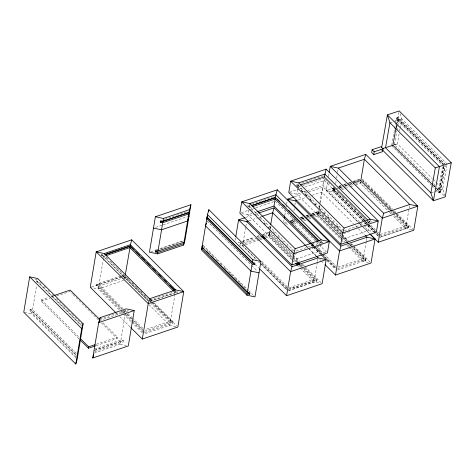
<?xml version="1.0" encoding="UTF-8"?>
<svg xmlns="http://www.w3.org/2000/svg" width="475" height="475" viewBox="0 0 475 475"><rect width="100%" height="100%" fill="white"/><g stroke="black" fill="none" stroke-linecap="round" stroke-linejoin="round"><path stroke-width="0.36" stroke-dasharray="2.38 1.78" d="M76.178 356.79L29.771 310.591L30.008 309.178L32.526 309.712L76.332 353.317M76.148 358.085L31.819 313.963L32.294 311.131L29.771 310.591M32.526 309.712L36.539 285.742M37.026 282.833L37.27 281.384L35.376 280.98M79.01 338.847L41.212 301.227L41.45 299.808L48.456 297.439M105.159 255.942L103.788 256.405L101.264 255.871L101.502 254.458L104.025 254.992M123.031 308.613L99.043 284.739L103.419 258.584M103.544 257.86L103.788 256.405L148.111 300.533M124.628 278.748L125.305 275.791L122.538 276.729M96.164 345.646L117.177 338.527L117.414 337.108L102.719 322.478M94.181 353.073L120.234 344.25L120.709 341.412L123.233 341.947L123.464 340.533L120.947 339.999L94.893 348.822M120.947 339.999L125.442 313.12M150.415 302.765L170.234 322.495L169.759 325.327L144.388 333.919M174.966 294.197L170.472 321.076L145.101 329.668M150.076 299.921L175.447 291.329L177.971 291.864L177.733 293.283L175.21 292.748L150.528 301.108M235.172 240.291L235.659 237.369M240.582 242.28L240.344 243.699L255.989 259.267M242.862 244.233L242.63 245.646L256.708 259.665M243.218 242.107L245.712 227.234M245.83 226.527L246.656 221.57M248.757 209.932L247.932 214.89L293.301 260.057M249.589 204.98L249.351 206.393L294.726 251.554M292.101 256.832L269.159 233.991L269.628 231.159M270.103 228.327L270.578 225.494M270.459 229.716L268.684 236.823L265.941 237.755M270.578 228.986L271.065 226.07M283.712 221.807L284.074 219.616M284.81 215.24L285.54 210.858M286.152 207.213L286.52 205.022M286.639 204.292L287.494 199.185M292.719 217.894L292.006 222.146L311.826 241.87M293.906 210.811L294.257 208.685M294.85 205.147L295.563 200.895M297.665 189.264L296.833 194.222L341.685 238.866M343.627 230.886L298.258 185.725L298.496 184.306M318.535 210.484L318.06 213.322L346.222 241.353M319.01 207.652L319.723 203.407M319.841 202.694L321.617 192.072L323.024 187.156L358.239 222.205M311.41 214.463L318.416 212.088L318.179 213.507L312.574 215.407M319.485 208.317L320.215 203.935M320.34 203.205L323.024 187.156L309.094 191.87M324.532 179.063L322.893 185.398L307.806 190.505M327.691 181.717L326.224 190.475L359.338 223.428M328.546 176.611L329.032 173.69M317.371 262.158L314.527 279.152L289.156 287.743M317.49 261.446L318.084 257.907M321.017 241.318L320.779 242.731L295.408 251.322M335.712 183.683L336.187 180.85M336.662 178.018L337.493 173.06M337.612 172.354L338.319 168.102M355.781 183.57L360.584 181.943L360.347 183.362L389.031 211.909M368.339 262.455L362.959 261.315L363.197 259.896L350.158 246.923M338.063 267.075L363.434 258.483L366.278 241.484M366.397 240.777L366.991 237.233M369.212 224.895L368.262 230.559L342.891 239.151M344.316 230.654L369.687 222.062L370.037 219.937M394.482 215.686L405.953 227.103L405.715 228.523L379.662 237.346M380.137 234.513L406.19 225.69L409.034 208.691M409.153 207.985L409.747 204.44M391.756 144.964L395.711 122.467M395.835 121.742L396.524 117.83L398.003 117.343L444.933 164.053M396.061 127.431L396.435 125.287M396.56 124.575L397.314 120.288L396.524 117.83L443.977 165.062M396.168 127.781L396.619 125.192M396.75 124.48L398.003 117.343L398.792 119.795L444.167 164.962M396.287 127.644L396.667 125.465M397.177 122.568L398.964 112.409M423.605 173.874L394.398 144.804L396.785 131.225M396.91 130.512L397.664 126.225M397.789 125.513L398.792 119.795L401.749 118.821L447.123 163.982M399.113 133.819L397.355 143.824L432.298 178.606M399.617 130.963L399.992 128.82M400.116 128.107L401.749 118.821L400.063 113.578M442.433 166.879L438.288 190.451L439.084 192.909L440.562 192.422L445.206 166.001M443.466 166.588L438.876 192.702L440.355 192.215L445.069 165.377M443.727 166.493L439.084 192.909L436.246 190.089M443.911 166.387L439.767 189.964L440.562 192.422L436.151 188.035M446.868 165.413L442.724 188.985L445.045 196.193M124.788 278.76L125.394 276.652M269.159 233.991L269.598 232.453L292.541 255.295M341.596 233.73L318.998 211.232L317.591 216.155L315.531 216.849M360.751 181.955L360.347 183.362L354.861 185.214M164.605 219.361L188.094 211.405M155.58 227.382L162.545 225.019M163.246 224.788L187.625 216.529M298.834 184.14L296.032 185.09L298.656 187.702M301.637 183.19L323.368 175.827M296.881 186.135L299.642 185.203M298.021 187.138L302.136 185.743M302.818 185.511L324.075 178.315L322.893 185.398L359.397 221.736M250.978 204.458L246.828 205.859L249.351 206.393L250.723 205.93M251.667 204.22L275.844 196.033M101.264 255.871L104.025 254.938M289.465 192.274L299.22 188.973M299.915 188.735L302.005 188.029M304.79 187.085L324.3 180.476L364.242 220.24M247.974 206.809L250.046 206.108M249.114 207.812L251.857 206.88M241.258 212.711L255.188 207.991M255.882 207.759L273.998 201.62M300.265 193.058L296.833 194.222L290.112 192.797M303.691 191.9L307.123 190.736M294.464 196.828L302.124 194.233M304.914 193.289L308.394 192.108M252.041 213.501L247.932 214.89L241.882 213.607M254.784 212.568L256.844 211.874M245.557 217.497L254.612 214.433M255.312 214.195L258.097 213.251M298.306 199.969L305.164 197.648M307.907 196.715L311.333 195.558M312.022 195.326L321.617 192.072L353.43 223.737M334.584 187.643L326.224 190.475L334.293 192.185L337.036 191.253M338.764 186.224L342.944 184.811M343.639 184.573L347.819 183.16M348.519 182.922L350.609 182.216M353.394 181.272L361.059 178.677M334.317 188.112L332.245 188.812L332.007 190.232L378.415 236.425M339.15 186.473L341.228 185.773M343.989 184.84L346.061 184.134M348.822 183.202L359.878 179.455M334.554 188.314L332.452 189.02L332.215 190.439L335.017 189.489M338.758 186.889L341.561 185.939M342.261 185.701L346.465 184.276M347.16 184.039L351.363 182.62M354.166 181.67L359.771 179.77M365.014 219.456L334.768 189.353L332.007 190.232L334.531 190.766L335.902 190.303M339.607 187.661L342.368 186.723M345.135 185.784L347.207 185.084M349.968 184.152L352.04 183.445M150.854 251.697L157.124 249.571M159.909 248.627L183.599 240.605M339.566 187.726L342.309 186.794M345.052 185.868L347.106 185.173M349.849 184.241L351.91 183.546M335.718 189.252L337.82 188.539M338.521 188.302L342.724 186.883M343.425 186.645L347.629 185.22M348.329 184.983L351.827 183.795M156.863 250.046L183.807 240.92M340.7 188.676L343.443 187.75M344.126 187.518L348.24 186.123M350.983 185.197L353.044 184.496M248.716 220.869L258.311 217.621M259 217.39L261.054 216.689M341.834 189.626L344.577 188.7M345.26 188.468L349.374 187.073M350.063 186.841L354.178 185.452M51.258 296.489L53.36 295.777M41.212 301.227L49.62 298.377M52.422 297.427L53.823 296.958M56.626 296.008L69.932 291.502L72.556 294.114M120.703 276.017L96.526 284.204L96.288 285.618L121.315 310.531M121.392 275.779L125.537 274.378M91.657 286.805L121.618 276.658M122.312 276.426L125.097 275.482M121.849 276.961L96.288 285.618L98.806 286.152L122.805 278.029M284.163 223.03L286.947 222.086M290.433 220.905L294.613 219.492M300.188 217.603L302.973 216.659M305.758 215.715L307.848 215.009M312.027 213.596L318.998 211.232M123.488 277.792L124.86 277.329L149.892 302.248M290.866 221.142L295.011 219.735M300.538 217.865L302.611 217.164M306.066 215.994L308.833 215.056M311.594 214.124L318.505 211.785L341.448 234.62M289.697 221.813L295.296 219.919M300.901 218.019L303.002 217.307M306.506 216.125L308.608 215.412M291.323 222.324L295.468 220.917L292.006 222.146L290.118 221.742M301.684 218.815L304.445 217.877M307.212 216.944L309.284 216.238M312.74 215.068L318.268 213.198L318.505 211.785L318.06 213.322L312.58 215.175M301.607 218.892L304.35 217.966M307.093 217.033L309.148 216.339M291.561 222.52L295.765 221.095M301.364 219.201L304.867 218.013M305.567 217.776L309.071 216.588M123.702 280.392L98.331 288.984L90.939 287.417M292.457 223.327L296.572 221.932M302.741 219.842L305.484 218.916M308.228 217.989L310.282 217.289M313.714 216.131L317.828 214.736L318.268 213.198L341.21 236.039M238.046 242.755L241.526 241.579M242.226 241.342L254.066 237.334M256.856 236.39L258.946 235.677M262.426 234.502L270.091 231.907L292.689 254.398M293.592 224.277L297.706 222.888M303.875 220.798L307.99 219.402M308.673 219.171L311.416 218.245M242.654 241.579L254.398 237.601M257.159 236.663L259.231 235.962M262.687 234.792L269.598 232.453L268.684 236.823L291.626 259.665M242.416 242.992L240.344 243.699L241.603 243.966M243.099 242.814L257.616 237.85M258.186 237.708L260.377 236.912M264.355 235.618L269.361 233.872L292.303 256.708M244.922 243.533L258.637 238.889M259.32 238.658L261.375 237.963M264.807 236.799L268.921 235.41L291.864 258.246M244.684 244.952L242.63 245.646L239.263 244.934M245.367 244.72L259.083 240.077M259.772 239.845L262.509 238.913M343.645 233.605L349.861 231.497M364.367 226.587L367.133 225.649M367.822 225.417L369.206 224.948M150.338 301.221L177.971 291.864M99.869 319.075L125.923 310.252L128.446 310.787L99.429 320.613M294.738 254.273L296.81 253.573M312.01 248.425L316.154 247.024M316.843 246.792L319.61 245.854M321.682 245.153L320.298 245.623L319.354 251.233L293.989 259.825M379.899 235.927L408.714 226.225L396.72 214.284M379.46 237.464L408.476 227.638L408.714 226.225L406.19 225.69M96.401 344.227L117.414 337.108M144.667 331.206L172.989 321.611L154.221 302.925M144.43 332.619L172.757 323.03L172.989 321.611L170.472 321.076L151.697 302.391M94.656 350.235L120.709 341.412M94.454 350.36L123.464 340.533M337.63 268.607L365.958 259.017L353.964 247.077M94.905 351.542L123.233 341.947M337.392 270.026L365.72 260.431L365.958 259.017L363.434 258.483M288.236 289.394L314.29 280.571L316.813 281.105L317.051 279.686L304.012 266.712M288.723 289.281L317.051 279.686L314.527 279.152L302.533 267.211M288.687 290.575L314.052 281.984L320.103 283.272M288.485 290.694L316.813 281.105L302.735 267.092M389.922 122.734L397.314 120.288L442.688 165.448M394.398 144.804L397.355 143.824L393.223 145.053M430.896 192.898L438.288 190.451L435.159 187.34M334.768 189.353L332.245 188.812L365.097 221.516M295.735 185.191L298.258 185.725M405.953 227.103L408.476 227.638L395.96 215.181M411.766 229.805L405.715 228.523L392.683 215.543M374.983 231.984L368.262 230.559L364.61 226.925M285.481 223.695L289.518 224.55M323.297 243.265L320.779 242.731L319.734 241.698M363.197 259.896L365.72 260.431L351.637 246.418M325.405 252.516L319.354 251.233L314.664 246.561M99.043 284.739L96.526 284.204L121.552 309.118M37.507 279.965L34.984 279.431L81.397 325.624M170.234 322.495L172.757 323.03L151.899 302.266M175.809 326.61L169.759 325.327L148.901 304.564M24.421 312.396L31.819 313.963M120.234 344.25L126.285 345.533M445.194 164.653L397.949 117.622L396.477 118.115L443.193 164.617M432.814 179.123L435.943 182.24M436.466 182.756L442.724 188.985L439.767 189.964L437.16 187.37M424.122 174.39L427.773 178.024M428.296 178.547L431.425 181.658M433.509 183.736L435.076 185.292M433.693 185.339L435.795 187.429M436.323 187.952L444.208 195.801M433.259 185.155L435.866 187.75M433.598 185.778L434.643 186.817M391.632 145.677L431.258 185.125M431.781 185.642L435.723 189.567M380.522 149.56L381.567 150.599M362.277 178.962L392.237 208.78M394.339 210.876L413.784 230.232M362.3 180.025L396.197 213.768M362.746 180.862L364.848 182.952M366.949 185.042L369.045 187.132M371.147 189.222L374.822 192.88M375.345 193.402L382.696 200.723M385.32 203.336L387.422 205.426M389.518 207.516L392.671 210.651M393.193 211.173L395.817 213.786M396.346 214.308L408.417 226.326L408.179 227.739L392.433 212.064M392.308 211.547L393.876 213.109M360.584 181.943L388.746 209.974M390.83 212.052L392.397 213.607M389.553 212.432L392.16 215.027M369.894 220.299L372.204 222.597M368.612 220.673L370.708 222.763M368.642 221.023L369.687 222.062M325.12 179.354L327.726 181.949M328.249 182.471L331.378 185.583M333.462 187.661L335.552 189.739M337.636 191.811L339.72 193.889M341.804 195.967L343.894 198.039M345.978 200.118L348.062 202.196M350.152 204.274L352.236 206.346M354.32 208.424L356.41 210.502M358.494 212.574L361.101 215.175M361.623 215.692L365.275 219.325M367.359 221.403L369.449 223.476M367.098 221.534L368.665 223.09M370.749 225.168L377.008 231.396M377.53 231.919L378.575 232.958M364.764 220.762L367.395 223.375M367.917 223.903L375.28 231.224M365.299 221.392L334.531 190.766L334.293 192.185L364.016 221.772M365.821 221.914L368.428 224.509M368.95 225.025L376.247 232.293M376.77 232.815L378.854 234.893M365.524 221.944L368.226 224.627M368.671 225.079L375.007 231.378M377.073 233.439L379.697 236.051M364.539 222.294L367.145 224.889M367.668 225.405L379.139 236.829M359.919 222.252L362.526 224.847M358.762 222.727L361.92 225.868M362.443 226.391L369.277 233.189M359.86 223.957L361.439 225.524M363.541 227.614L369.318 233.373M355.514 225.815L364.901 235.161M301.281 190.315L302.854 191.882M304.956 193.972L307.58 196.585M309.682 198.675L311.778 200.765M314.931 203.9L315.982 204.945M319.657 208.602L320.702 209.647M323.855 212.782L324.906 213.827M327.53 216.44L329.626 218.53M332.251 221.142L333.83 222.71M336.454 225.322L338.55 227.412M340.652 229.502L341.703 230.547M301.15 190.255L302.712 191.811M305.324 194.406L307.408 196.484M310.015 199.078L311.582 200.634M314.711 203.751L315.75 204.79M319.402 208.424L320.447 209.463M323.576 212.574L324.615 213.613M328.267 217.247L329.312 218.286M337.131 226.07L338.699 227.632M297.303 186.746L298.342 187.785M301.471 190.897L302.516 191.936M305.645 195.053L306.69 196.086M309.819 199.203L310.858 200.242M314.509 203.876L315.554 204.909M342.119 234.252L348.43 240.528M351.583 243.669L353.157 245.237M353.685 245.759L369.978 261.98M341.97 235.143L347.706 240.849M350.835 243.966L351.874 245.005M318.416 212.088L342.564 236.128M343.087 236.651L347.284 240.831M350.437 243.966L353.062 246.578M353.584 247.101L365.661 259.118L365.423 260.532L351.251 246.424M341.733 236.556L346.423 241.229M349.553 244.34L351.12 245.902M349.351 244.465L350.918 246.026M340.771 237.577L317.828 214.736L317.591 216.155L341.056 239.513M341.293 238.094L344.945 241.727M348.074 244.845L349.636 246.4M341.578 240.029L343.662 242.107M346.792 245.225L348.359 246.78M348.882 247.297L362.959 261.315M321.213 241.193L322.78 242.749M319.936 241.567L322.02 243.645M318.458 242.072L320.019 243.627M275.393 201.151L315.335 240.908M315.863 241.431L318.488 244.049M319.016 244.572L326.372 251.898M312.348 242.387L314.955 244.981M317.039 247.059L323.297 253.288M323.819 253.81L335.813 265.751M312.111 243.806L314.195 245.884M314.717 246.4L322.02 253.668M322.537 254.184L336.098 267.686M312.057 243.966L314.141 246.038M311.909 243.93L321.818 253.792M322.341 254.309L323.902 255.865M324.425 256.387L335.896 267.805M311.351 244.702L312.918 246.258M313.435 246.78L320.738 254.048M326.996 260.276L335.338 268.583M310.911 244.447L320.898 254.386M310.983 244.655L312.716 246.382M313.078 246.745L320.536 254.167M326.794 260.395L335.659 269.218M306.066 245.759L308.168 247.855M308.691 248.377L316.053 255.698M319.728 259.362L320.779 260.407M321.308 260.929L323.932 263.548M306.09 245.967L308.174 248.045M308.697 248.562L316 255.829M251.198 209.885L253.288 211.963M255.372 214.041L257.456 216.119M259.546 218.191L261.63 220.269M264.237 222.864L266.327 224.942M268.411 227.02L270.495 229.092M273.101 231.687L275.191 233.765M277.798 236.36L279.359 237.922M282.488 241.033L283.533 242.072M286.663 245.189L287.707 246.222M291.359 249.856L292.921 251.417M264.041 222.989L265.08 224.028M268.209 227.139L269.254 228.178M293.217 254.927L299.523 261.202M302.676 264.343L304.249 265.911M304.778 266.433L321.07 282.649M293.063 255.811L299.321 262.04M301.405 264.118L303.489 266.19M292.826 257.23L297.516 261.897M300.645 265.014L302.213 266.57M292.624 257.349L297.32 262.022M299.927 264.617L302.011 266.695M293.954 260.324L296.038 262.402M299.167 265.513L300.734 267.075M301.251 267.591L314.29 280.571L314.052 281.984L297.884 265.893M292.149 260.181L294.755 262.782M261.873 261.505L287.428 286.942M261.636 262.918L286.668 287.838M261.962 263.56L286.989 288.473M261.404 264.337L286.953 289.774M258.596 261.862L259.635 262.901M260.158 263.423L286.752 289.892M255.057 264.337L258.738 268.001M206.987 221.023L251.132 264.967M251.661 265.489L257.438 271.243M202.956 245.1L248.152 290.094M248.68 290.617L253.935 295.848M203.508 246.691L213.934 257.07M216.018 259.148L218.108 261.22M220.192 263.298L222.276 265.377M224.366 267.455L226.45 269.527M228.534 271.605L230.618 273.683M231.141 274.2L234.792 277.833M235.315 278.35L238.967 281.984M239.483 282.506L243.135 286.14M243.657 286.657L246.786 289.774M175.127 290.688L177.211 292.76M174.171 291.709L175.21 292.748M150.569 299.292L152.131 300.847M149.969 299.309L152.071 301.399M152.6 301.928L176.777 325.992M127.389 277.869L129.473 279.947M132.08 282.542L133.647 284.098M136.254 286.692L137.815 288.248M140.422 290.848L141.989 292.404M144.596 294.999L146.157 296.554M150.332 300.711L151.377 301.744M106.109 257.07L108.193 259.142M110.283 261.22L112.367 263.298M112.89 263.815L116.541 267.449M117.058 267.971L148.568 299.274M149.091 299.79L151.175 301.868M101.502 254.458L147.909 300.651M125.121 310.692L131.902 317.442M132.418 317.959L142.85 328.344M124.883 312.111L98.806 286.152L98.331 288.984L119.195 309.753M126.968 314.183L131.664 318.856M133.748 320.934L143.135 330.279M123.637 311.196L124.682 312.229M126.766 314.308L131.985 319.497M132.501 320.019L142.933 330.398M121.837 311.054L124.967 314.165M125.489 314.688L132.27 321.433M132.786 321.955L143.741 332.856M121.279 311.826L122.847 313.387M123.363 313.904L131.189 321.688M131.712 322.21L142.66 333.112M116.547 313.435L117.598 314.48M119.7 316.57L130.209 327.037M73.085 294.637L81.48 302.997M82.009 303.519L98.806 320.239M101.43 322.852L117.177 338.527M39.591 282.043L41.675 284.121M43.765 286.193L45.849 288.272M47.933 290.35L50.023 292.422M52.108 294.5L54.192 296.578M56.282 298.656L58.888 301.251M59.411 301.767L63.062 305.401M63.579 305.924L67.23 309.558M67.753 310.074L71.404 313.708M71.927 314.224L81.837 324.093M37.27 281.384L81.599 325.506M41.45 299.808L79.248 337.428M32.294 311.131L76.617 355.253M30.008 309.178L75.893 354.855"/><path stroke-width="0.71" d="M29.676 276.836L23.75 312.253L75.78 364.04L77.188 359.124L83.113 323.713L37.745 278.552L29.676 276.836L81.706 328.629L75.78 364.04M95.463 345.877L88.457 348.252L88.694 346.833L80.299 338.473M92.773 357.99L98.699 322.578L100.106 317.656L126.16 308.833L134.229 310.549L128.303 345.96L92.773 357.99L93.777 354.475M100.106 317.656L99.192 322.026L99.483 321.005M125.222 275.185L130.281 246.05L133.932 249.678M174.408 290.29L130.079 246.169L131.723 239.833L183.754 291.626L177.828 327.037L142.298 339.067L130.732 327.56M155.384 216.754L149.459 252.166L157.528 253.876L183.582 245.053L184.989 240.136L190.914 204.725L155.384 216.754L163.453 218.464L189.507 209.641L190.914 204.725M188.801 213.893L183.819 243.639L157.765 252.463L155.242 251.928L155.479 250.509L158.003 251.043L162.741 222.716L188.801 213.893L189.477 210.942L189.032 212.473L162.978 221.297L160.461 220.762L160.223 222.181L162.741 222.716M142.298 339.067L148.224 303.656L149.631 298.739L175.685 289.916L183.754 291.626L148.224 303.656L96.193 251.863L131.723 239.833M157.528 253.876L157.765 252.463M162.978 221.297L163.453 218.464M183.582 245.053L183.819 243.639M189.032 212.473L189.507 209.641M201.786 248.603L201.548 250.022L246.923 295.183L254.986 296.893L260.912 261.482L208.881 209.689L207.474 214.611L202.023 247.19L247.392 292.351L249.915 292.885L249.678 294.304L247.154 293.77L201.786 248.603L202.463 245.652L202.023 247.19M208.525 211.814L208.881 209.689M235.784 236.639L238.592 219.86L244.862 217.734M246.923 295.183L247.154 293.77M247.392 292.351L252.136 264.023L206.762 218.856L207.201 217.324L254.653 264.557L254.891 263.138L252.373 262.604L206.999 217.443L207.296 216.416M252.373 262.604L252.848 259.772L207.474 214.611M270.697 224.782L272.709 212.747L274.117 207.824L310.383 243.924M311.535 243.443L273.986 206.067L275.88 194.738L277.287 189.816L329.317 241.609L327.423 252.943L291.893 264.973L239.863 213.18L241.757 201.851L277.287 189.816M284.323 218.156L284.685 215.971M286.591 295.729L290.623 271.647L292.03 266.73L318.084 257.907L326.153 259.617L322.121 283.7L286.591 295.729L259.789 269.046M291.893 264.973L293.788 253.644L295.195 248.722L321.254 239.899L329.317 241.609L293.788 253.644L241.757 201.851L249.826 203.561L275.88 194.738L321.254 239.899M367.597 219.984L324.312 176.902L326.194 169.148L378.225 220.94L376.331 232.269L340.801 244.304L288.77 192.512L290.664 181.177L326.194 169.148M329.157 172.959L330.256 166.393L365.786 154.363L417.816 206.15L413.784 230.232L378.254 242.262L370.369 234.418M335.498 275.055L339.53 250.978L340.937 246.056L366.991 237.233L375.054 238.943L371.028 263.025L335.498 275.055L324.989 264.593M340.801 244.304L342.695 232.97L344.102 228.053L370.156 219.23L378.225 220.94L342.695 232.97L290.664 181.177L298.733 182.887L324.787 174.064L370.156 219.23M391.59 211.155L360.822 180.524L364.378 159.279L365.786 154.363M372.115 149.738L371.64 152.57L373.724 154.642L382.607 151.632L383.082 148.8L380.997 146.727L372.115 149.738L374.199 151.804L373.724 154.642M378.254 242.262L382.286 218.185L383.693 213.263L409.747 204.44L417.816 206.15L382.286 218.185L330.256 166.393L338.319 168.102L364.378 159.279L409.747 204.44M381.657 147.517L387.392 114.873L399.22 110.96L451.25 162.747L445.259 196.846L433.432 200.759L382.452 150.017M389.922 122.734L385.528 147.737L430.896 192.898L433.432 200.759L439.423 166.666L387.392 114.873L389.922 122.734L435.296 167.895L430.896 192.898M432.553 184.745L392.92 145.291L395.93 128.143M81.706 328.629L83.113 323.713M189.02 216.054L187.613 220.976L161.559 229.799L153.49 228.089M206.382 223.131L205.58 225.94L250.948 271.106L259.017 272.816M201.75 249.322L202.154 247.914M252.546 206.649L275.168 198.989L275.607 197.452L252.118 205.402M160.223 222.181L189.24 212.355M374.199 151.804L383.082 148.8M300.313 185.024L324.312 176.902M116.019 312.912L90.268 287.274L96.193 251.863L104.257 253.573L130.316 244.75L175.685 289.916M105.408 254.469L130.281 246.05M104.708 254.76L130.079 246.169M251.412 205.699L275.405 197.57L319.212 241.175M105.842 255.71L129.841 247.582L173.648 291.187M369.799 233.712L375.054 238.943L339.53 250.978L287.494 199.185L293.764 197.06M257.527 211.642L273.986 206.067M258.792 213.014L274.117 207.824M287.494 199.185L295.563 200.895L296.934 200.432M353.275 183.083L360.822 180.524M155.242 251.928L184.258 242.102M321.421 254.909L326.153 259.617L290.623 271.647L238.592 219.86L246.656 221.57L248.027 221.101M261.743 216.458L272.709 212.747L305.567 245.45M54.061 295.539L70.169 290.082L100.094 319.865M310.519 215.876L311.891 215.407M260.929 236.776L263.673 235.849M262.063 237.732L264.118 237.031M263.197 238.682L265.252 237.987M98.699 322.578L134.229 310.549M88.694 346.833L95 344.702M392.92 145.291L382.773 148.556M451.25 162.747L435.296 167.895M252.848 259.772L260.912 261.482M252.136 264.023L254.653 264.557M338.319 168.102L383.693 213.263M365.423 235.677L366.991 237.233M298.733 182.887L344.102 228.053M346.744 241.87L348.834 243.948M295.563 200.895L340.937 246.056M277.174 199.007L279.781 201.602M282.91 204.719L284.994 206.791M288.646 210.425L318.891 240.534M275.168 198.989L317.935 241.555M316.516 256.352L318.084 257.907M249.826 203.561L295.195 248.722M298.039 262.42L299.606 263.975M297.837 262.544L299.404 264.1M296.56 262.918L298.644 264.997M295.278 263.298L297.368 265.377M246.656 221.57L292.03 266.73M202.225 247.065L203.787 248.627M206.916 251.738L209.006 253.816M211.09 255.894L249.678 294.304M136.016 251.756L139.668 255.39M141.752 257.468L144.881 260.579M146.965 262.657L150.094 265.768M152.701 268.369L155.307 270.964M158.436 274.075L161.049 276.67M164.172 279.787L166.262 281.865M169.913 285.493L174.604 290.166M104.257 253.573L149.631 298.739M80.061 339.892L88.457 348.252"/></g></svg>
